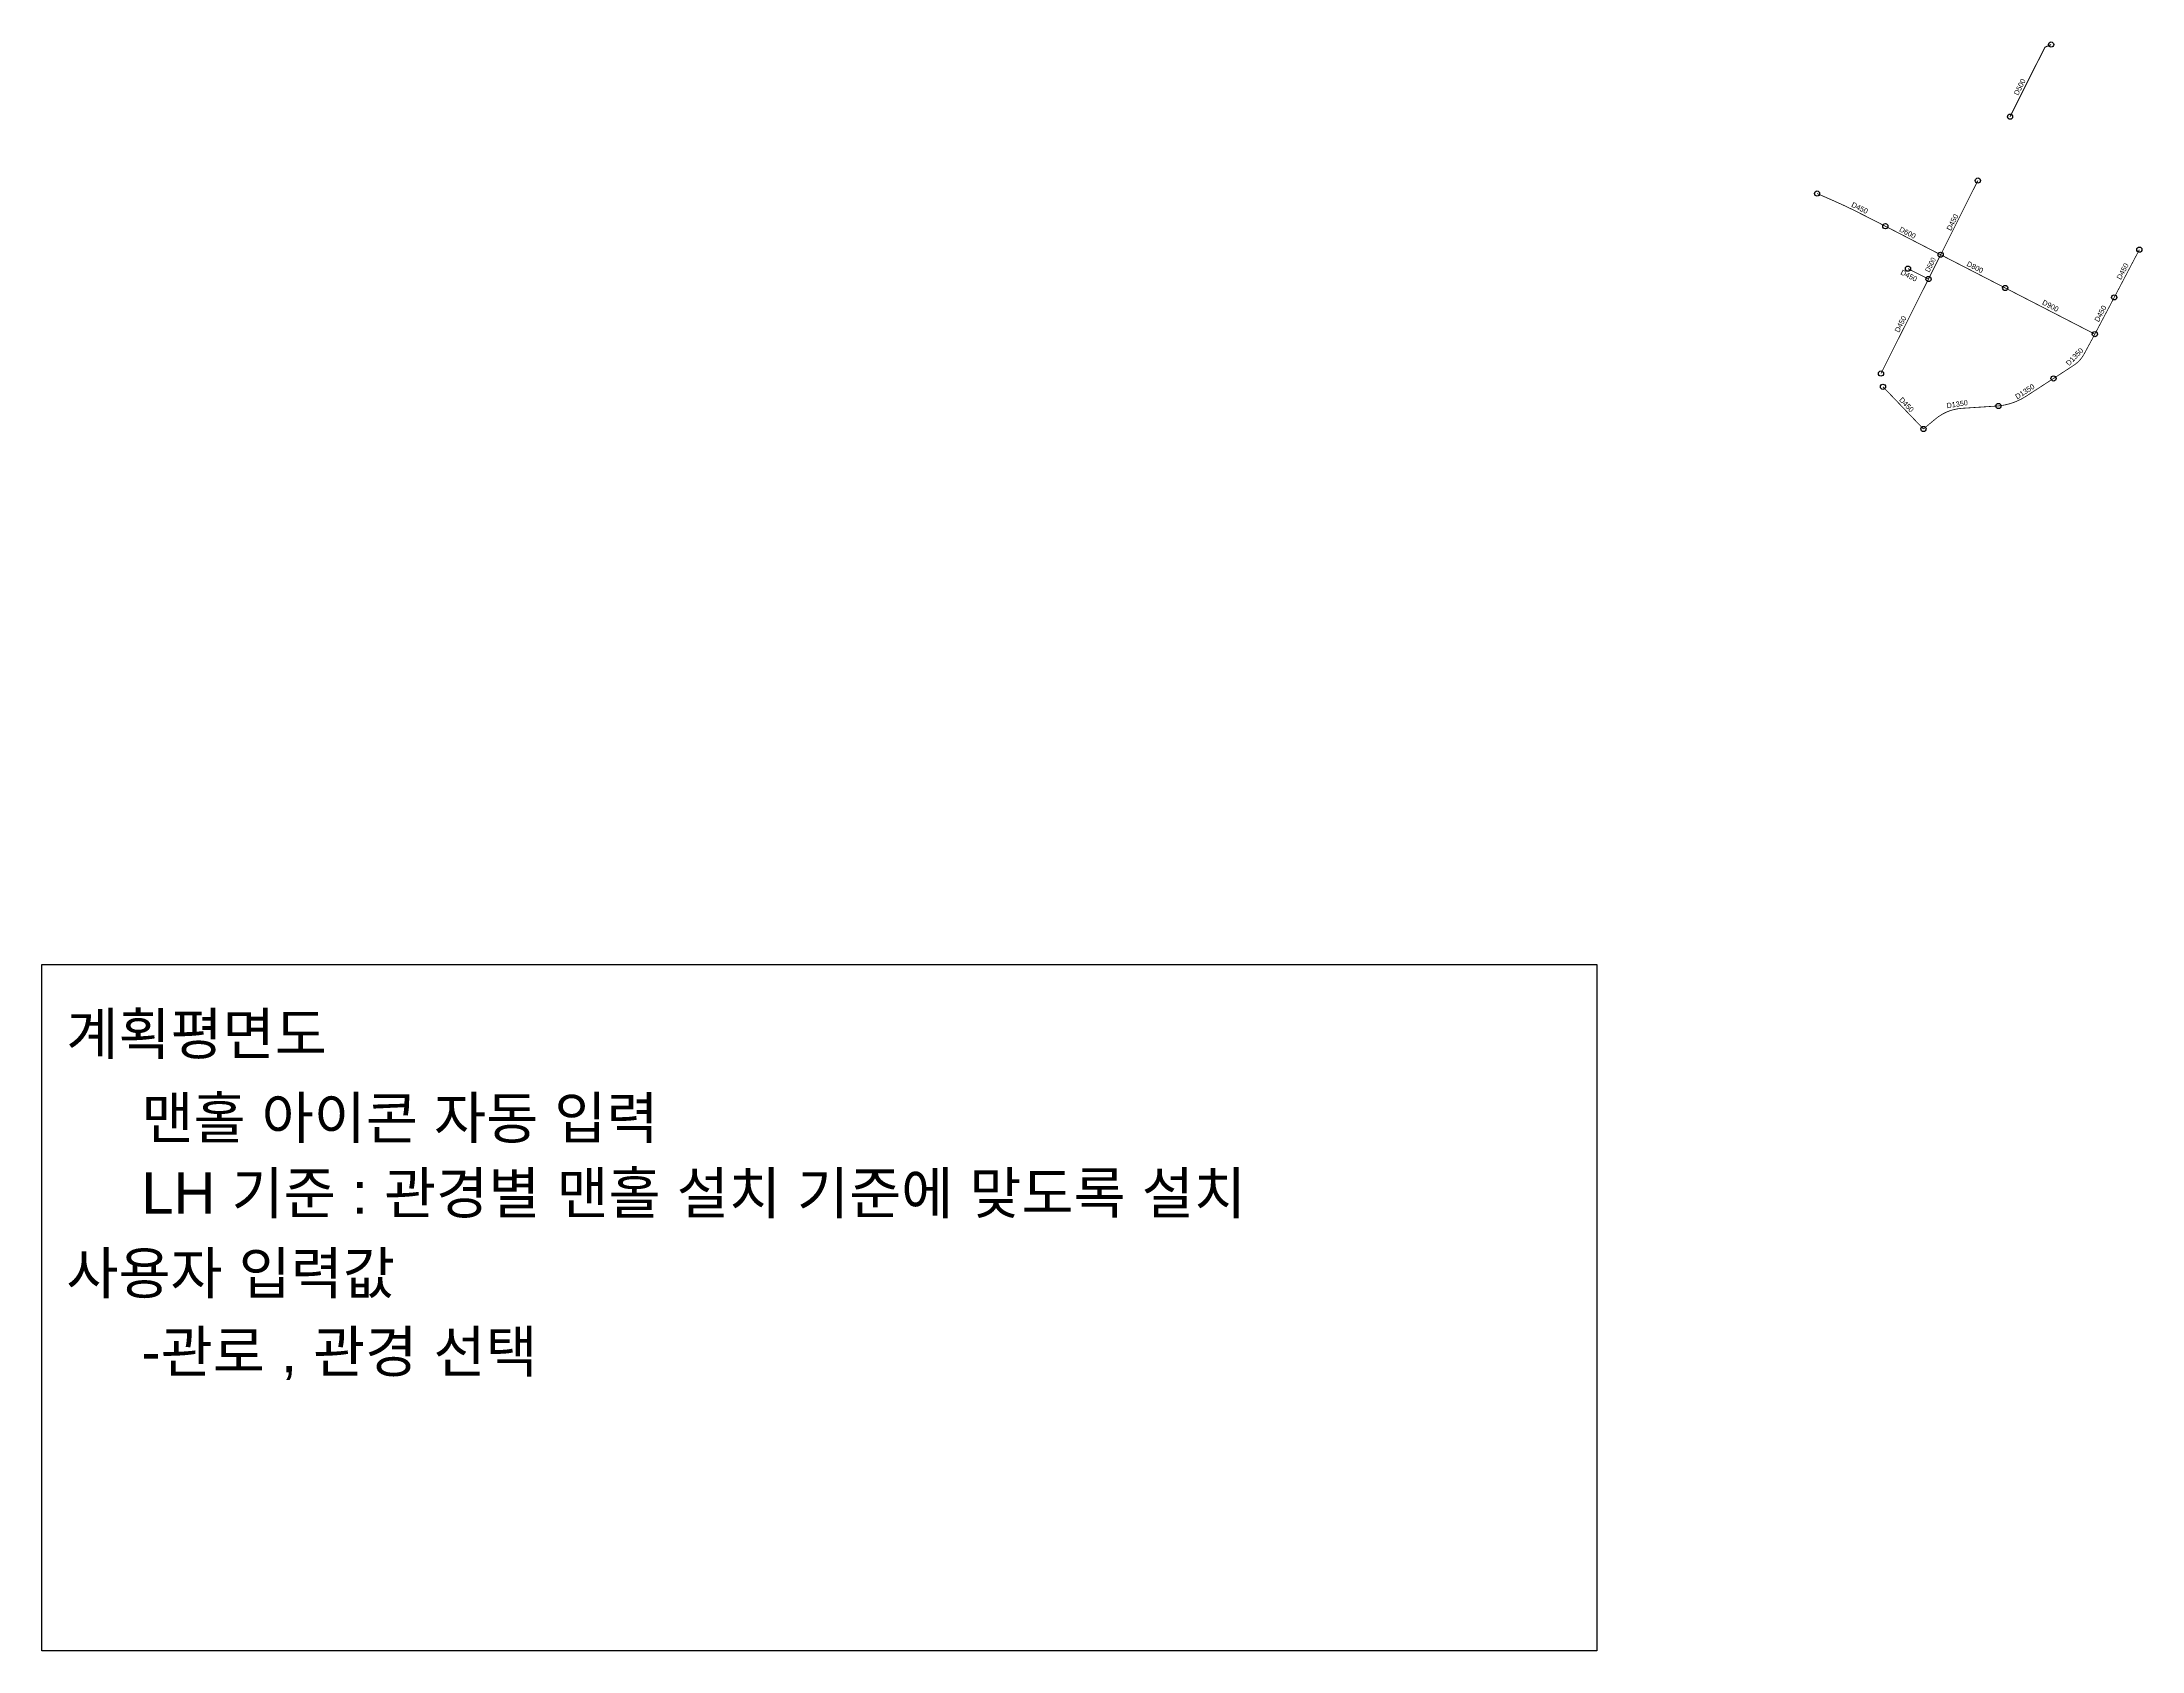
# Model space of a CAD drawing. Header units: millimetres. Extents: x 204527 to 208291, y 466565 to 471001.
# Drawn here: x 204527 to 206551, y 469402 to 470953 of the extents above; entities that cross this region are included whole.
import ezdxf
from ezdxf.enums import TextEntityAlignment as Align

# ---------------------------------------------------------------- set-up
doc = ezdxf.new("R2010")
doc.units = ezdxf.units.MM
for name, color, linetype in [('01.우수관경', 7, 'Continuous'), ('01.우수관로', 6, 'Continuous'), ('도로흐름표시', 7, 'Continuous')]:
    doc.layers.add(name, color=color, linetype=linetype)
doc.styles.get("Standard").update_dxf_attribs({"font": 'arial.ttf'})

msp = doc.modelspace()

# ---------------------------------------------------------------- linework, layer by layer
at = {"layer": '01.우수관경'}
for centre in [(206463.4, 470950.4), (206423.8, 470880.9), (206392.8, 470819.4), (206237.8, 470806.9), (206303.6, 470775.4), (206325.4, 470734.5), (206356.9, 470747.9), (206356.9, 470747.9), (206356.9, 470747.9), (206356.9, 470747.9), (206548.4, 470752.8), (206345.2, 470724.5), (206345.2, 470724.5), (206419.1, 470715.9), (206524.2, 470706.8), (206524.2, 470706.8), (206505.5, 470671.4), (206505.5, 470671.4), (206299.4, 470633.4), (206301.3, 470620.7), (206465.7, 470628.7), (206465.7, 470628.7), (206412.6, 470602.2), (206340.3, 470580), (206340.3, 470580)]:
    msp.add_circle(centre, 2.5, dxfattribs=at)
at = {"layer": '01.우수관로'}
for points, const_width in [([(206423.8, 470880.9), (206457.4, 470947.9), (206463.4, 470950.4)], 1), ([(206356.9, 470747.9), (206392.8, 470819.4)], 0.75), ([(206356.9, 470747.9), (206303.6, 470775.4)], 0.75), ([(206345.2, 470724.5), (206356.9, 470747.9)], 0.75), ([(206356.9, 470747.9), (206419.1, 470715.9)], 0.75), ([(206548.4, 470752.8), (206524.2, 470706.8)], 0.75), ([(206299.4, 470633.4), (206316.4, 470667.3), (206345.2, 470724.5)], 0.75), ([(206325.4, 470734.5), (206345.2, 470724.5)], 0.75), ([(206419.1, 470715.9), (206505.5, 470671.4)], 0.75), ([(206524.2, 470706.8), (206505.5, 470671.4)], 0.75), ([(206340.3, 470580), (206301.3, 470620.7)], 0.75)]:
    msp.add_lwpolyline(points, dxfattribs=dict(at, const_width=const_width))
at = {"layer": '01.우수관로', "const_width": 0.75}
for points in [[(206303.6, 470775.4), (206281.4, 470786.7, 0.016099), (206252.4, 470800.5), (206237.8, 470806.9)], [(206465.7, 470628.7), (206485.1, 470641.3, 0.126115), (206495.2, 470652.3), (206505.5, 470671.4)], [(206412.6, 470602.2, 0.120507), (206439.5, 470611.7), (206465.7, 470628.7)], [(206340.3, 470580), (206352.1, 470589.8, -0.158461), (206377.3, 470599.9), (206412.6, 470602.2)]]:
    msp.add_lwpolyline(points, format="xyb", dxfattribs=at)
at = {"layer": '도로흐름표시'}
msp.add_lwpolyline([(204527.1, 470063.9), (206025.5, 470063.9), (206025.5, 469402.5), (204527.1, 469402.5)], close=True, dxfattribs=at)

# ---------------------------------------------------------------- texts
at = {"layer": '01.우수관경'}
for s, rotation, width, p in [('D500', 63.3182, 0.8, (206435.3, 470908.4)), ('D450', 333.3511, 0.8, (206277.8, 470790.8)), ('D450', 63.3182, 0.8, (206370.5, 470778)), ('D600', 332.7637, 0.8, (206323.9, 470766.9)), ('D500', 63.3182, 0.7, (206349.3, 470737.1)), ('D800', 332.7637, 0.8, (206388.9, 470733.7)), ('D450', 62.1752, 0.8, (206534.5, 470730.7)), ('D450', 333.3182, 0.8, (206325.2, 470725.5)), ('D900', 332.7637, 0.8, (206461.6, 470696.5)), ('D450', 62.1752, 0.8, (206513.1, 470690)), ('D450', 63.3182, 0.8, (206320.5, 470679.9)), ('D1350', 45.987, 0.8, (206487.8, 470647.9)), ('D1350', 33.0143, 0.8, (206439.4, 470614)), ('D450', 313.7781, 0.8, (206322.2, 470601.7)), ('D1350', 8.7567, 0.8, (206373.2, 470601.5))]:
    msp.add_text(s, height=5, rotation=rotation, dxfattribs=dict(at, width=width)).set_placement(p, align=Align.CENTER)
at = {"layer": '도로흐름표시'}
for s, p in [('계획평면도 ', (204550.6, 469977.2)), ('맨홀 아이콘 자동 입력', (204622.9, 469896.2)), ('LH 기준 : 관경별 맨홀 설치 기준에 맞도록 설치', (204622.9, 469823.8)), ('사용자 입력값', (204550.6, 469746.6)), ('-관로 , 관경 선택', (204622.9, 469671))]:
    msp.add_text(s, height=40, dxfattribs=at).set_placement(p)

doc.saveas('drawing.dxf')
